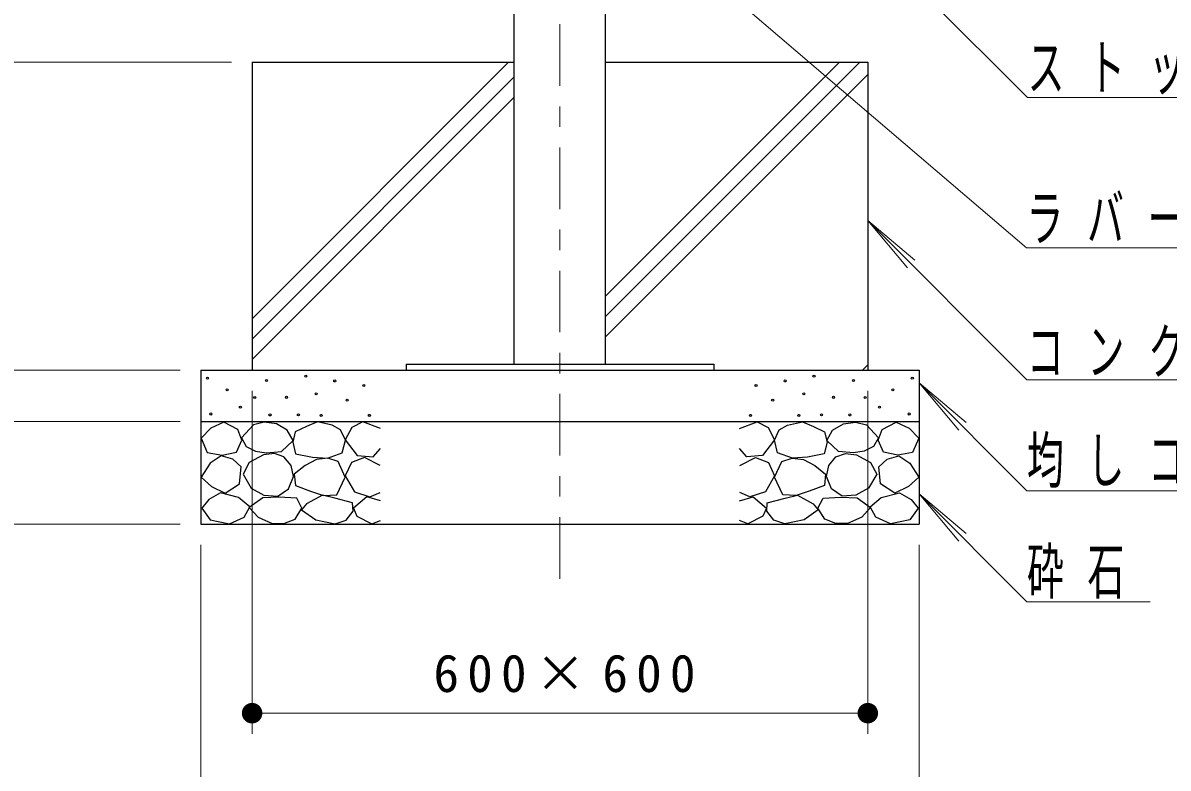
# Model space of a CAD drawing. Units: millimetres on the paper. Extents: x -365 to 0, y -5 to 257.
# Drawn here: x -320.9 to -265.1, y 57.3 to 93.6 of the extents above; entities that cross this region are included whole.
import ezdxf

# ---------------------------------------------------------------- set-up
doc = ezdxf.new("R2010")
doc.units = ezdxf.units.MM
doc.linetypes.add('USER2', pattern=[6, 3, -1, 1, -1])
doc.layers.add('LY_1', color=7, linetype='Continuous', lineweight=13)
doc.styles.add('ＭＳ ゴシック', font='')
doc.styles.get('ＭＳ ゴシック').set_extended_font_data('MS Gothic')

# ---------------------------------------------------------------- blocks, each defined once
blk = doc.blocks.new('filled_dot')
at = {"color": 0, "linetype": 'Continuous', "lineweight": -2, "const_width": 1.25}
blk.add_lwpolyline([(-0.625, 0, 1), (0.625, 0, 1)], format="xyb", close=True, dxfattribs=at)

msp = doc.modelspace()

# ---------------------------------------------------------------- linework, layer by layer
at = {"layer": 'LY_1', "linetype": 'USER2'}
msp.add_line((-294.722, 66.526), (-294.722, 127.366), dxfattribs=at)
at = {"layer": 'LY_1'}
for p, q in [((-271.938, 89.955), (-286.976, 104.993)), ((-271.992, 82.634), (-293.448, 100.975)), ((-310.722, 91.682), (-327.646, 91.682)), ((-309.722, 79.186), (-297.227, 91.682)), ((-292.495, 79.302), (-280.115, 91.682)), ((-292.495, 80.292), (-281.105, 91.682)), ((-309.722, 78.196), (-296.95, 90.969)), ((-292.495, 78.312), (-279.722, 91.084)), ((-309.722, 77.206), (-296.95, 89.979)), ((-271.938, 89.955), (-250.938, 89.955)), ((-279.722, 83.965), (-277.794, 81.667)), ((-279.722, 83.965), (-277.424, 82.037)), ((-271.97, 76.213), (-279.722, 83.965)), ((-271.992, 82.634), (-247.992, 82.634)), ((-313.222, 76.682), (-327.646, 76.682)), ((-279.983, 76.682), (-279.722, 76.942)), ((-277.222, 76.059), (-275.294, 73.761)), ((-277.222, 76.059), (-274.924, 74.131)), ((-271.97, 70.807), (-277.222, 76.059)), ((-271.97, 76.213), (-253.97, 76.213)), ((-309.722, 75.682), (-309.722, 58.979)), ((-279.722, 75.682), (-279.722, 58.979)), ((-313.222, 74.182), (-327.646, 74.182)), ((-277.222, 70.653), (-275.294, 68.355)), ((-277.222, 70.653), (-274.924, 68.724)), ((-271.97, 65.4), (-277.222, 70.653)), ((-271.97, 70.807), (-247.97, 70.807)), ((-313.222, 69.182), (-337.229, 69.182)), ((-312.222, 68.182), (-312.222, 50.522)), ((-277.222, 68.182), (-277.222, 50.522)), ((-271.97, 65.4), (-265.97, 65.4)), ((-279.722, 59.979), (-309.722, 59.979))]:
    msp.add_line(p, q, dxfattribs=at)
at = {"layer": 'LY_1', "lineweight": 25}
for p, q in [((-296.95, 76.982), (-296.95, 100.132)), ((-292.495, 76.982), (-292.495, 100.132)), ((-309.722, 91.682), (-309.722, 76.682)), ((-309.722, 91.682), (-296.95, 91.682)), ((-292.495, 91.682), (-279.722, 91.682)), ((-279.722, 91.682), (-279.722, 76.682)), ((-312.222, 76.682), (-312.222, 69.182)), ((-312.222, 76.682), (-277.222, 76.682)), ((-302.222, 76.982), (-287.222, 76.982)), ((-302.222, 76.982), (-302.222, 76.682)), ((-287.222, 76.982), (-287.222, 76.682)), ((-277.222, 76.682), (-277.222, 69.182)), ((-312.222, 74.182), (-277.222, 74.182)), ((-312.222, 69.182), (-277.222, 69.182))]:
    msp.add_line(p, q, dxfattribs=at)
for points in [[(-311.1, 74.152), (-311.734, 73.851), (-312.209, 73.376), (-311.908, 72.679), (-311.179, 72.536), (-310.482, 72.695), (-310.229, 73.281), (-310.419, 73.788)], [(-309.129, 74.157), (-309.656, 74.022), (-310.237, 73.386), (-310.007, 72.968), (-309.55, 72.73), (-309.034, 72.657), (-308.291, 72.724), (-307.723, 73.265), (-308.007, 73.765), (-308.54, 74.075)], [(-306.538, 74.167), (-307.075, 73.943), (-307.621, 73.675), (-307.737, 73.174), (-307.603, 72.61), (-306.779, 72.449), (-306.054, 72.404), (-305.329, 72.664), (-305.177, 73.272), (-305.41, 73.782), (-305.813, 74.006)], [(-282.907, 74.167), (-282.37, 73.943), (-281.824, 73.675), (-281.708, 73.174), (-281.842, 72.61), (-282.665, 72.449), (-283.39, 72.404), (-284.115, 72.664), (-284.267, 73.272), (-284.035, 73.782), (-283.632, 74.006)], [(-280.316, 74.157), (-279.789, 74.022), (-279.208, 73.386), (-279.438, 72.968), (-279.895, 72.73), (-280.411, 72.657), (-281.154, 72.724), (-281.722, 73.265), (-281.438, 73.765), (-280.904, 74.075)], [(-278.345, 74.152), (-277.711, 73.851), (-277.236, 73.376), (-277.537, 72.679), (-278.266, 72.536), (-278.963, 72.695), (-279.216, 73.281), (-279.026, 73.788)], [(-309.764, 70.94), (-309.142, 70.595), (-308.466, 70.548), (-307.953, 70.91), (-307.71, 71.508), (-307.821, 72.045), (-308.169, 72.454), (-308.635, 72.619), (-309.169, 72.562), (-309.859, 72.193), (-310.156, 71.616)], [(-279.681, 70.94), (-280.302, 70.595), (-280.978, 70.548), (-281.492, 70.91), (-281.735, 71.508), (-281.623, 72.045), (-281.276, 72.454), (-280.81, 72.619), (-280.275, 72.562), (-279.586, 72.193), (-279.289, 71.616)], [(-311.227, 72.505), (-311.765, 72.156), (-312.209, 71.475), (-311.702, 71.015), (-311.037, 70.699), (-310.339, 71.142), (-310.26, 71.982), (-310.668, 72.344)], [(-306.588, 72.336), (-307.142, 72.039), (-307.669, 71.62), (-307.615, 71.066), (-306.872, 70.796), (-306.237, 70.579), (-305.588, 70.606), (-305.182, 71.471), (-305.534, 72.228), (-306.037, 72.393)], [(-282.857, 72.336), (-282.303, 72.039), (-281.776, 71.62), (-281.83, 71.066), (-282.573, 70.796), (-283.208, 70.579), (-283.857, 70.606), (-284.262, 71.471), (-283.911, 72.228), (-283.407, 72.393)], [(-278.218, 72.505), (-277.679, 72.156), (-277.236, 71.475), (-277.743, 71.015), (-278.408, 70.699), (-279.105, 71.142), (-279.184, 71.982), (-278.777, 72.344)], [(-311.268, 70.708), (-311.836, 70.389), (-312.174, 69.966), (-311.771, 69.4), (-310.828, 69.197), (-310.112, 69.516), (-309.839, 70.021), (-310.378, 70.477)], [(-308.412, 70.501), (-309.196, 70.46), (-309.858, 69.987), (-309.426, 69.528), (-308.737, 69.217), (-308.172, 69.209), (-307.629, 69.433), (-307.291, 69.96), (-307.547, 70.447)], [(-306.297, 70.592), (-307.067, 70.173), (-307.311, 69.876), (-306.621, 69.39), (-305.675, 69.2), (-305.146, 69.384), (-304.797, 69.809), (-304.824, 70.228), (-305.689, 70.457)], [(-283.148, 70.592), (-282.377, 70.173), (-282.134, 69.876), (-282.823, 69.39), (-283.769, 69.2), (-284.299, 69.384), (-284.648, 69.809), (-284.621, 70.228), (-283.756, 70.457)], [(-281.032, 70.501), (-280.248, 70.46), (-279.586, 69.987), (-280.019, 69.528), (-280.708, 69.217), (-281.273, 69.209), (-281.816, 69.433), (-282.154, 69.96), (-281.897, 70.447)], [(-278.177, 70.708), (-277.608, 70.389), (-277.271, 69.966), (-277.674, 69.4), (-278.617, 69.197), (-279.332, 69.516), (-279.606, 70.021), (-279.066, 70.477)]]:
    msp.add_lwpolyline(points, close=True, dxfattribs=at)
for points in [[(-303.472, 73.847), (-304.328, 74.164), (-304.866, 73.895), (-305.183, 73.293), (-304.597, 72.532), (-303.821, 72.469), (-303.472, 72.865)], [(-285.972, 73.847), (-285.117, 74.164), (-284.578, 73.895), (-284.261, 73.293), (-284.848, 72.532), (-285.624, 72.469), (-285.972, 72.865)], [(-303.488, 72.041), (-304.249, 72.437), (-304.882, 72.184), (-305.183, 71.534), (-304.74, 70.758), (-303.979, 70.52), (-303.488, 70.726)], [(-285.956, 72.041), (-285.196, 72.437), (-284.562, 72.184), (-284.261, 71.534), (-284.705, 70.758), (-285.465, 70.52), (-285.956, 70.726)], [(-303.472, 70.314), (-304.138, 70.52), (-304.787, 69.966), (-304.613, 69.57), (-303.884, 69.205), (-303.472, 69.364)], [(-285.972, 70.314), (-285.307, 70.52), (-284.657, 69.966), (-284.832, 69.57), (-285.56, 69.205), (-285.972, 69.364)]]:
    msp.add_lwpolyline(points, dxfattribs=at)
for centre in [(-311.892, 76.291), (-309.025, 76.18), (-307.101, 76.387), (-305.696, 76.157), (-304.277, 75.941), (-285.168, 75.941), (-283.749, 76.157), (-282.343, 76.387), (-280.42, 76.18), (-277.553, 76.291), (-310.941, 75.721), (-309.595, 75.356), (-308.048, 75.36), (-306.601, 75.535), (-282.843, 75.535), (-281.397, 75.36), (-279.85, 75.356), (-278.503, 75.721), (-310.292, 74.881), (-305.088, 75.224), (-284.357, 75.224), (-279.153, 74.881), (-311.734, 74.548), (-308.85, 74.501), (-307.466, 74.508), (-306.358, 74.481), (-304.007, 74.481), (-285.438, 74.481), (-283.086, 74.481), (-281.978, 74.508), (-280.594, 74.501), (-277.711, 74.548)]:
    msp.add_circle(centre, 0.05, dxfattribs=at)

# ---------------------------------------------------------------- block references
at = {"layer": 'LY_1', "xscale": 0.4, "yscale": 0.4}
msp.add_blockref('filled_dot', (-309.722, 59.979), dxfattribs=at)
at = {"layer": 'LY_1', "xscale": 0.4, "yscale": 0.4, "rotation": 180}
msp.add_blockref('filled_dot', (-279.722, 59.979), dxfattribs=at)

# ---------------------------------------------------------------- texts
at = {"layer": 'LY_1', "style": 'ＭＳ ゴシック'}
for s, insert, char_height, attachment_point in [('\\T1.64;\\W0.6;ストッパーゴム', (-271.938, 90.105), 2.199, 7), ('\\T1.64;\\W0.6;ラバースプリング', (-271.992, 82.784), 2.199, 7), ('\\T1.64;\\W0.6;コンクリート', (-271.97, 76.363), 2.199, 7), ('\\T1.64;\\W0.6;均しコンクリート', (-271.97, 70.957), 2.199, 7), ('\\T1.64;\\W0.6;砕石', (-271.97, 65.55), 2.199, 7), ('\\T1.32;600×600', (-294.302, 60.979), 1.833, 8)]:
    msp.add_mtext(s, dxfattribs=dict(at, insert=insert, char_height=char_height, attachment_point=attachment_point))

doc.saveas('drawing.dxf')
